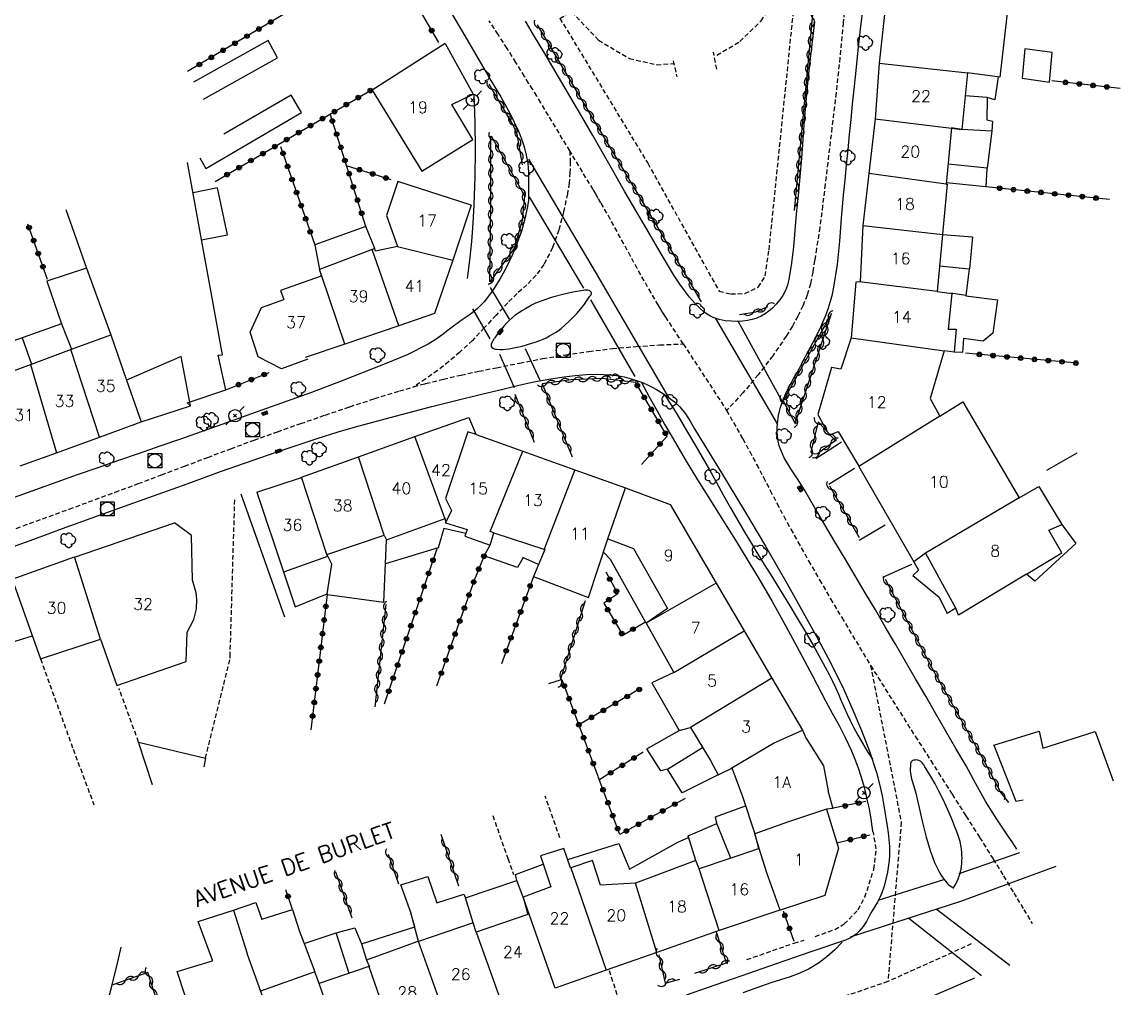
# Model space of a CAD drawing. Header units: millimetres. Extents: x 146998 to 148001, y 143000 to 144001.
# Drawn here: x 147357.4 to 147476.5, y 143407.3 to 143512.1 of the extents above; entities that cross this region are included whole.
import ezdxf
from ezdxf.enums import TextEntityAlignment as Align

# ---------------------------------------------------------------- set-up
doc = ezdxf.new("R2010")
doc.units = ezdxf.units.MM
doc.linetypes.add('DASHED', pattern=[0.75, 0.5, -0.25])
doc.layers.get('0').update_dxf_attribs({"linetype": 'CONTINUOUS'})
for name, color, linetype in [('W0001', 6, 'DASHED'), ('W0006', 2, 'CONTINUOUS'), ('W0008', 7, 'CONTINUOUS'), ('W0014', 7, 'CONTINUOUS'), ('W0017', 7, 'CONTINUOUS'), ('W0020', 2, 'CONTINUOUS'), ('W0101', 7, 'CONTINUOUS'), ('W0104', 1, 'CONTINUOUS'), ('W0112', 1, 'DASHED'), ('W0300', 7, 'CONTINUOUS'), ('W0310', 3, 'CONTINUOUS'), ('W0323', 7, 'CONTINUOUS'), ('W0401', 7, 'CONTINUOUS'), ('W0420', 7, 'CONTINUOUS'), ('W0473', 7, 'CONTINUOUS'), ('W0989', 7, 'CONTINUOUS'), ('W0991', 7, 'CONTINUOUS'), ('W1102', 7, 'CONTINUOUS')]:
    doc.layers.add(name, color=color, linetype=linetype)
doc.styles.get("Standard").update_dxf_attribs({"font": 'romans.shx', "width": 0.85})

# ---------------------------------------------------------------- blocks, each defined once
blk = doc.blocks.new('T300')
for p, q in [((-0.8, 0.51), (-0.86, 0.34)), ((-0.86, 0.34), (-0.86, 0.17)), ((-0.86, 0.17), (-0.74, 0.06)), ((-0.69, 0.63), (-0.8, 0.51)), ((-0.8, -0.06), (-0.74, 0.06)), ((-0.74, 0.06), (-0.69, 0.11)), ((-0.57, 0.69), (-0.69, 0.63)), ((-0.46, 0.69), (-0.57, 0.69)), ((-0.29, 0.63), (-0.46, 0.69)), ((-0.29, 0.63), (-0.17, 0.74)), ((-0.23, 0.57), (-0.29, 0.63)), ((-0.17, 0.74), (-0.06, 0.8)), ((-0.06, 0.8), (0.06, 0.8)), ((0.06, 0.8), (0.23, 0.74)), ((0.23, 0.74), (0.34, 0.63)), ((0.34, 0.63), (0.4, 0.51)), ((0.46, 0.46), (0.34, 0.46)), ((0.4, 0.51), (0.4, 0.46)), ((0.57, 0.4), (0.46, 0.46)), ((0.57, 0.4), (0.69, 0.29)), ((0.69, 0.29), (0.74, 0.17)), ((0.74, 0.06), (0.69, -0.17)), ((0.74, 0.17), (0.74, 0.06)), ((-0.8, -0.17), (-0.8, -0.06)), ((-0.8, -0.23), (-0.8, -0.17)), ((-0.74, -0.34), (-0.8, -0.23)), ((-0.69, -0.4), (-0.74, -0.34)), ((-0.51, -0.46), (-0.69, -0.4)), ((-0.4, -0.46), (-0.51, -0.46)), ((-0.4, -0.46), (-0.34, -0.46)), ((-0.34, -0.46), (-0.34, -0.4)), ((-0.34, -0.51), (-0.34, -0.46)), ((-0.29, -0.63), (-0.34, -0.51)), ((-0.17, -0.74), (-0.29, -0.63)), ((-0.06, -0.8), (-0.17, -0.74)), ((0.06, -0.8), (-0.06, -0.8)), ((0.17, -0.74), (0.06, -0.8)), ((0.23, -0.69), (0.17, -0.74)), ((0.29, -0.46), (0.23, -0.46)), ((0.29, -0.63), (0.23, -0.69)), ((0.46, -0.4), (0.29, -0.46)), ((0.34, -0.51), (0.29, -0.63)), ((0.34, -0.51), (0.34, -0.46)), ((0.57, -0.34), (0.46, -0.4)), ((0.63, -0.29), (0.57, -0.34)), ((0.69, -0.17), (0.63, -0.29))]:
    blk.add_line(p, q)
blk = doc.blocks.new('T473')
for p, q in [((-0.166667, 0.166667), (0.166667, -0.166667)), ((-0.166667, -0.166667), (0.166667, 0.166667)), ((0.500001, 0.500001), (1.000002, 1.000002)), ((-1.000002, -1.000002), (-0.500001, -0.500001))]:
    blk.add_line(p, q)
blk.add_ellipse((0, 0), major_axis=(0.471405, 0.471405), ratio=1, start_param=5.4977871438, end_param=11.780972451)
blk = doc.blocks.new('T401')
for p, q in [((-0.3, 0.3), (0, 0.3)), ((-0.3, -0.25), (-0.3, 0.3)), ((-0.3, 0.15), (0, 0.15)), ((-0.3, 0), (0, 0)), ((0, 0.3), (0, -0.25)), ((-0.3, -0.15), (0, -0.15)), ((-0.3, -0.25), (-0.3, -0.3)), ((-0.3, -0.3), (0, -0.3)), ((0, -0.3), (0, -0.25))]:
    blk.add_line(p, q)
blk = doc.blocks.new('T420')
for p, q in [((0.75, 0.75), (-0.75, 0.75)), ((-0.75, 0.75), (-0.75, -0.75)), ((0.75, 0.75), (0.75, -0.75)), ((0.75, -0.75), (-0.75, -0.75))]:
    blk.add_line(p, q)
blk.add_ellipse((0, 0), major_axis=(-0.53, 0.53), ratio=1, start_param=3.926991, end_param=10.210176)
blk = doc.blocks.new('t323o')
at = {"color": 0, "linetype": 'Continuous'}
for radius in [0.25, 0.15]:
    blk.add_circle((0, 0), radius, dxfattribs=at)
blk = doc.blocks.new('t310o')
at = {"color": 0, "linetype": 'Continuous'}
for centre, start, end in [((-0.5, 0.38), 216.8699, 323.1304), ((0.5, -0.37), 36.8699, 143.1303)]:
    blk.add_arc(centre, 0.625, start, end, dxfattribs=at)

msp = doc.modelspace()

# ---------------------------------------------------------------- linework, layer by layer
at = {"layer": 'W0001'}
for points in [[(147446.77, 143515.37), (147446.48, 143512.01), (147446.11, 143508.21), (147445.7, 143504.41), (147445.25, 143500.61), (147444.8, 143496.82), (147444.52, 143494.48), (147444.24, 143492.15), (147443.94, 143489.82), (147443.58, 143487.5), (147443.38, 143486.23), (147443.18, 143484.96), (147442.92, 143483.7), (147442.56, 143482.46), (147442.1, 143481.3), (147441.56, 143480.17), (147440.96, 143479.08), (147440.3, 143478.02), (147438.84, 143475.88), (147437.27, 143473.82), (147435.6, 143471.85), (147433.83, 143469.96)], [(147416.83, 143498.11), (147413.69, 143503.32), (147413.25, 143504.04), (147412.81, 143504.76), (147412.37, 143505.47), (147411.93, 143506.19), (147410.99, 143507.71), (147410.03, 143509.22), (147409.06, 143510.73), (147408.09, 143512.23)], [(147416.83, 143498.11), (147416.88, 143496.94), (147416.85, 143495.77), (147416.75, 143494.6), (147416.57, 143493.45), (147416.16, 143491.48), (147415.64, 143489.52), (147414.95, 143487.61), (147414.03, 143485.79), (147413.18, 143484.62), (147412.17, 143483.59), (147411.11, 143482.63), (147410.1, 143481.64), (147408.83, 143480.28), (147407.56, 143478.9), (147406.27, 143477.55), (147404.9, 143476.26), (147403.71, 143475.25), (147402.48, 143474.29), (147401.21, 143473.37), (147399.9, 143472.51)], [(147429.13, 143477.17), (147427.23, 143480.08), (147427.02, 143480.41), (147426.82, 143480.73), (147426.62, 143481.06), (147426.42, 143481.39), (147425.64, 143482.7), (147424.89, 143484.02), (147424.15, 143485.35), (147423.42, 143486.69), (147422.69, 143488.03), (147421.96, 143489.36), (147421.22, 143490.69), (147420.47, 143492.01), (147420.19, 143492.49), (147419.91, 143492.96), (147419.64, 143493.44), (147419.36, 143493.91), (147416.83, 143498.11)], [(147399.9, 143472.51), (147401.08, 143472.84), (147401.11, 143472.84), (147401.14, 143472.85), (147401.17, 143472.86), (147401.2, 143472.87), (147403.12, 143473.36), (147405.04, 143473.79), (147406.97, 143474.2), (147408.9, 143474.59), (147411.39, 143475.09), (147413.88, 143475.57), (147416.38, 143476), (147418.9, 143476.36), (147421.45, 143476.66), (147424.01, 143476.89), (147426.57, 143477.06), (147429.13, 143477.17)], [(147429.13, 143477.17), (147433.83, 143469.96)], [(147352.58, 143455.61), (147357.56, 143457.43), (147362.55, 143459.25), (147367.53, 143461.08), (147370.04, 143462.01), (147372.55, 143462.96), (147375.06, 143463.91), (147377.57, 143464.86), (147380.08, 143465.8), (147382.6, 143466.73), (147385.12, 143467.64), (147387.65, 143468.53), (147390.32, 143469.45), (147392.99, 143470.35), (147395.67, 143471.23), (147398.36, 143472.06), (147399.9, 143472.51)], [(147433.83, 143469.96), (147435.58, 143466.89), (147436.34, 143465.5), (147437.08, 143464.1), (147437.82, 143462.69), (147438.55, 143461.28), (147439.29, 143459.88), (147440.03, 143458.47), (147440.79, 143457.08), (147441.56, 143455.69), (147442.73, 143453.63), (147443.92, 143451.57), (147445.11, 143449.52), (147446.32, 143447.47), (147449.44, 143442.28)], [(147449.44, 143442.28), (147453.44, 143435.92), (147454.28, 143434.6), (147455.13, 143433.28), (147455.97, 143431.97), (147456.8, 143430.64), (147458.29, 143428.31), (147459.78, 143425.97), (147461.26, 143423.63), (147462.73, 143421.28), (147463.85, 143419.45), (147464.96, 143417.63), (147466.06, 143415.79), (147466.95, 143414.29)], [(147449.44, 143442.28), (147452.77, 143425.26), (147451.32, 143408)], [(147460.36, 143412.07), (147460.36, 143412.07), (147451.32, 143408), (147451.32, 143408), (147451.32, 143408), (147451.32, 143408), (147451.32, 143408)], [(147451.32, 143408), (147448.49, 143407.02), (147446.65, 143406.4), (147444.81, 143405.79), (147442.97, 143405.19), (147441.12, 143404.6), (147439.27, 143404.01), (147437.43, 143403.41), (147435.59, 143402.81), (147433.75, 143402.19), (147429.95, 143400.9), (147426.15, 143399.61), (147422.36, 143398.29), (147418.58, 143396.92), (147417.7, 143396.59), (147416.81, 143396.26), (147415.93, 143395.92), (147415.05, 143395.59), (147414.16, 143395.25), (147413.28, 143394.91), (147412.4, 143394.58), (147411.51, 143394.24), (147408.07, 143392.78)]]:
    msp.add_lwpolyline(points, dxfattribs=at)
at = {"layer": 'W0006'}
for points in [[(147446.38, 143412.28), (147445.58, 143411.45), (147444.71, 143410.69), (147443.78, 143410), (147442.8, 143409.39), (147441.79, 143408.9), (147440.74, 143408.52), (147439.67, 143408.19), (147438.62, 143407.85), (147437.12, 143407.31), (147435.61, 143406.78)], [(147453.53, 143405.3), (147460.74, 143408.39)]]:
    msp.add_lwpolyline(points, dxfattribs=at)
at = {"layer": 'W0008'}
for points in [[(147443.36, 143512.1), (147443.17, 143510.57), (147442.99, 143509.04), (147442.82, 143507.5), (147442.62, 143505.47), (147442.43, 143503.44), (147442.26, 143501.4), (147442.1, 143499.37), (147441.94, 143497.33), (147441.77, 143495.3), (147441.59, 143493.26), (147441.39, 143491.23), (147441.23, 143489.46), (147441.08, 143487.69), (147440.88, 143485.92), (147440.58, 143484.16), (147440.51, 143483.85), (147440.44, 143483.54), (147440.34, 143483.24), (147440.21, 143482.95), (147439.92, 143482.43), (147439.59, 143481.94), (147439.21, 143481.48), (147438.8, 143481.06), (147438.42, 143480.73), (147438.01, 143480.44), (147437.58, 143480.18), (147437.12, 143479.97), (147436.61, 143479.8), (147436.09, 143479.69), (147435.56, 143479.62), (147435.03, 143479.6), (147434.36, 143479.62), (147433.69, 143479.68), (147433.02, 143479.81), (147432.37, 143480.02), (147432, 143480.21), (147431.64, 143480.43), (147431.32, 143480.69), (147431.01, 143480.96), (147430.38, 143481.58), (147429.81, 143482.25), (147429.28, 143482.95), (147428.77, 143483.66), (147428.12, 143484.61), (147427.52, 143485.59), (147426.94, 143486.58), (147426.36, 143487.57), (147425.17, 143489.6), (147423.98, 143491.63), (147422.81, 143493.67), (147421.64, 143495.71), (147420.47, 143497.75), (147419.31, 143499.79), (147418.13, 143501.83), (147416.95, 143503.86), (147415.98, 143505.53), (147414.99, 143507.19), (147414.01, 143508.85), (147413.02, 143510.51), (147412.04, 143512.17)], [(147408.33, 143477.21), (147408.3, 143477.11), (147408.29, 143477), (147408.32, 143476.89), (147408.38, 143476.79), (147408.49, 143476.69), (147408.62, 143476.63), (147408.76, 143476.6), (147408.89, 143476.58), (147409.23, 143476.55), (147409.56, 143476.56), (147409.9, 143476.6), (147410.23, 143476.65), (147410.95, 143476.78), (147411.66, 143476.94), (147412.36, 143477.14), (147413.06, 143477.36), (147413.46, 143477.5), (147413.86, 143477.66), (147414.25, 143477.84), (147414.63, 143478.03), (147414.95, 143478.21), (147415.27, 143478.4), (147415.58, 143478.6), (147415.88, 143478.83), (147416.75, 143479.62), (147417.58, 143480.46), (147418.34, 143481.36), (147419.02, 143482.33), (147419.05, 143482.37), (147419.08, 143482.41), (147419.11, 143482.45), (147419.13, 143482.49), (147419.16, 143482.54), (147419.17, 143482.59), (147419.18, 143482.65), (147419.18, 143482.7), (147419.14, 143482.79), (147419.09, 143482.86), (147419.01, 143482.91), (147418.94, 143482.95), (147418.77, 143483), (147418.6, 143483), (147418.44, 143482.98), (147418.29, 143482.95), (147417.16, 143482.78), (147416.06, 143482.54), (147414.96, 143482.24), (147413.89, 143481.89), (147413.5, 143481.74), (147413.12, 143481.57), (147412.75, 143481.39), (147412.38, 143481.2), (147412.01, 143480.99), (147411.63, 143480.76), (147411.27, 143480.52), (147410.92, 143480.27), (147410.59, 143479.99), (147410.27, 143479.7), (147409.97, 143479.4), (147409.67, 143479.08), (147409.41, 143478.78), (147409.15, 143478.46), (147408.91, 143478.14), (147408.68, 143477.8)], [(147408.33, 143477.21), (147408.68, 143477.8)], [(147454, 143431.97), (147453.92, 143431.91), (147453.85, 143431.83), (147453.8, 143431.74), (147453.77, 143431.64), (147453.73, 143430.8), (147453.89, 143429.97), (147454.15, 143429.18), (147454.36, 143428.42), (147454.7, 143426.83), (147455.06, 143425.24), (147455.47, 143423.66), (147455.95, 143422.11), (147456.16, 143421.51), (147456.39, 143420.91), (147456.65, 143420.33), (147456.95, 143419.77), (147457.13, 143419.48), (147457.32, 143419.2), (147457.53, 143418.93), (147457.76, 143418.68), (147457.91, 143418.53), (147458.08, 143418.39), (147458.26, 143418.26), (147458.45, 143418.14)], [(147458.44, 143418.17), (147458.71, 143418.64), (147458.94, 143419.14), (147459.12, 143419.66), (147459.25, 143420.2), (147459.3, 143420.5), (147459.33, 143420.8), (147459.35, 143421.11), (147459.36, 143421.41), (147459.35, 143421.72), (147459.33, 143422.02), (147459.3, 143422.32), (147459.26, 143422.62), (147459.14, 143423.18), (147458.98, 143423.72), (147458.78, 143424.25), (147458.58, 143424.78), (147458.29, 143425.53), (147457.98, 143426.28), (147457.65, 143427.02), (147457.3, 143427.75), (147456.87, 143428.59), (147456.43, 143429.43), (147455.96, 143430.25), (147455.46, 143431.06), (147455.33, 143431.28), (147455.2, 143431.5), (147455.04, 143431.71), (147454.85, 143431.89), (147454.76, 143431.95), (147454.67, 143431.98), (147454.57, 143432.01), (147454.48, 143432.02), (147454.36, 143432.03), (147454.24, 143432.02), (147454.12, 143432), (147454, 143431.97)]]:
    msp.add_lwpolyline(points, dxfattribs=at)
at = {"layer": 'W0014'}
for points in [[(147402.96, 143514.83), (147405.1, 143511.19), (147407.22, 143507.54), (147408.27, 143505.75), (147409.35, 143503.96), (147410.37, 143502.14), (147411.26, 143500.24), (147411.58, 143499.4), (147411.87, 143498.53), (147412.1, 143497.66), (147412.27, 143496.76), (147412.33, 143496.28), (147412.36, 143495.8), (147412.36, 143495.32), (147412.36, 143494.84), (147412.37, 143494.15), (147412.37, 143493.45), (147412.34, 143492.76), (147412.26, 143492.07), (147411.97, 143490.73), (147411.59, 143489.41), (147411.13, 143488.13), (147410.6, 143486.87), (147409.97, 143485.51), (147409.26, 143484.19), (147408.46, 143482.91), (147407.53, 143481.72), (147406.81, 143481), (147406.01, 143480.37), (147405.17, 143479.78), (147404.36, 143479.2), (147403.65, 143478.66), (147402.95, 143478.13), (147402.22, 143477.61), (147401.46, 143477.15), (147399.18, 143475.99), (147396.81, 143474.99), (147394.42, 143474.06), (147392.04, 143473.14), (147388.82, 143471.91), (147385.58, 143470.73), (147382.33, 143469.57), (147379.09, 143468.42), (147376.85, 143467.63), (147374.62, 143466.84), (147372.38, 143466.07), (147370.14, 143465.29), (147367.91, 143464.52), (147365.67, 143463.74), (147363.43, 143462.96), (147361.2, 143462.16), (147355.28, 143460.03)], [(147459.8, 143431.41), (147458.7, 143433.29), (147457.6, 143435.17), (147456.51, 143437.05), (147455.42, 143438.94), (147454.33, 143440.82), (147453.24, 143442.7), (147452.14, 143444.59), (147451.04, 143446.47), (147449.96, 143448.32), (147448.87, 143450.16), (147447.77, 143452.01), (147446.68, 143453.86), (147445.58, 143455.7), (147444.49, 143457.55), (147443.41, 143459.4), (147442.32, 143461.25), (147441.59, 143462.43), (147440.81, 143463.6), (147440.09, 143464.81), (147439.54, 143466.12), (147439.41, 143466.63), (147439.34, 143467.15), (147439.32, 143467.67), (147439.33, 143468.19), (147439.35, 143468.5), (147439.38, 143468.81), (147439.41, 143469.11), (147439.47, 143469.41), (147439.53, 143469.71), (147439.6, 143470.01), (147439.68, 143470.31), (147439.77, 143470.6), (147439.99, 143471.2), (147440.24, 143471.78), (147440.52, 143472.34), (147440.82, 143472.9), (147441.13, 143473.45), (147441.44, 143474), (147441.74, 143474.55), (147442.03, 143475.11), (147442.7, 143476.41), (147443.39, 143477.7), (147444.05, 143479.01), (147444.63, 143480.36), (147444.89, 143481.09), (147445.11, 143481.82), (147445.3, 143482.57), (147445.46, 143483.32), (147445.85, 143485.8), (147446.1, 143488.3), (147446.3, 143490.81), (147446.52, 143493.3), (147446.69, 143494.94), (147446.85, 143496.59), (147447.01, 143498.23), (147447.17, 143499.87), (147447.33, 143501.52), (147447.5, 143503.16), (147447.66, 143504.8), (147447.83, 143506.45), (147448.11, 143509.03), (147448.4, 143511.62), (147448.71, 143514.21)], [(147406.43, 143504.21), (147406.53, 143501.22), (147406.57, 143498.23), (147406.54, 143495.25), (147406.43, 143492.26), (147406.32, 143490.26), (147406.16, 143488.26), (147405.96, 143486.27), (147405.71, 143484.28)], [(147355.6, 143454.86), (147358.71, 143456), (147361.83, 143457.13), (147364.94, 143458.25), (147368.05, 143459.38), (147371.69, 143460.69), (147375.33, 143462), (147378.97, 143463.31), (147382.62, 143464.58), (147384.88, 143465.37), (147387.15, 143466.15), (147389.42, 143466.91), (147391.7, 143467.63), (147393.59, 143468.17), (147395.48, 143468.69), (147397.37, 143469.18), (147399.27, 143469.68), (147401.88, 143470.36), (147404.48, 143471.04), (147407.1, 143471.69), (147409.72, 143472.31), (147411.32, 143472.68), (147412.92, 143473.04), (147414.54, 143473.36), (147416.17, 143473.6), (147417.4, 143473.74), (147418.63, 143473.84), (147419.88, 143473.88), (147421.12, 143473.83), (147421.92, 143473.73), (147422.71, 143473.58), (147423.5, 143473.38), (147424.27, 143473.14), (147424.77, 143472.95), (147425.27, 143472.73), (147425.75, 143472.49), (147426.22, 143472.22), (147426.89, 143471.81), (147427.54, 143471.37), (147428.17, 143470.89), (147428.75, 143470.34), (147429.36, 143469.59), (147429.88, 143468.78), (147430.35, 143467.94), (147430.84, 143467.12), (147433.28, 143463.18), (147435.68, 143459.23), (147438.05, 143455.24), (147440.36, 143451.23), (147441.97, 143448.37), (147443.56, 143445.51), (147445.1, 143442.61), (147446.53, 143439.66), (147447.52, 143437.45), (147448.46, 143435.23), (147449.33, 143432.97), (147450.08, 143430.67), (147450.42, 143429.41), (147450.69, 143428.13), (147450.93, 143426.84), (147451.14, 143425.55), (147451.25, 143424.84), (147451.35, 143424.12), (147451.43, 143423.4), (147451.48, 143422.68), (147451.49, 143422.16), (147451.48, 143421.64), (147451.45, 143421.12), (147451.39, 143420.61), (147451.27, 143419.85), (147451.1, 143419.1), (147450.9, 143418.36), (147450.65, 143417.63), (147450.43, 143417.12), (147450.18, 143416.62), (147449.9, 143416.13), (147449.62, 143415.65), (147449.3, 143415.08), (147448.99, 143414.51), (147448.63, 143413.95), (147448.2, 143413.45), (147447.87, 143413.15), (147447.51, 143412.89), (147447.12, 143412.66), (147446.71, 143412.49)], [(147424.61, 143472.97), (147425.44, 143471.43), (147426.29, 143469.9), (147427.15, 143468.38), (147428.03, 143466.86), (147429.35, 143464.64), (147430.69, 143462.44), (147432.05, 143460.25), (147433.42, 143458.06), (147434.78, 143455.87), (147436.13, 143453.67), (147437.47, 143451.46), (147438.77, 143449.23), (147440.26, 143446.56), (147441.71, 143443.87), (147443.14, 143441.17), (147444.57, 143438.46), (147445.29, 143437.11), (147446.03, 143435.76), (147446.74, 143434.4), (147447.39, 143433.01), (147447.75, 143432.11), (147448.08, 143431.19), (147448.38, 143430.26), (147448.66, 143429.33), (147448.89, 143428.47), (147449.09, 143427.59), (147449.28, 143426.72), (147449.44, 143425.83), (147449.5, 143425.44), (147449.56, 143425.05), (147449.6, 143424.65), (147449.64, 143424.25)], [(147427.06, 143471.73), (147427.71, 143470.71), (147428.35, 143469.68), (147428.98, 143468.64), (147429.61, 143467.6), (147430.4, 143466.24), (147431.18, 143464.87), (147431.96, 143463.5), (147432.73, 143462.12), (147433.5, 143460.74), (147434.27, 143459.37), (147435.05, 143458), (147435.85, 143456.64), (147436.53, 143455.5), (147437.22, 143454.37), (147437.91, 143453.24), (147438.61, 143452.12), (147439.31, 143451), (147440.01, 143449.87), (147440.7, 143448.74), (147441.37, 143447.6), (147442.3, 143446.04), (147443.21, 143444.47), (147444.1, 143442.89), (147444.96, 143441.29), (147445.31, 143440.59), (147445.64, 143439.88), (147445.96, 143439.16), (147446.27, 143438.44), (147446.59, 143437.73), (147446.91, 143437.01), (147447.24, 143436.3), (147447.6, 143435.6), (147448.07, 143434.72), (147448.57, 143433.84), (147449.09, 143432.97), (147449.64, 143432.12)], [(147465.31, 143422.36), (147464.78, 143423.16), (147464.37, 143423.75), (147463.13, 143425.6), (147461.95, 143427.5), (147460.84, 143429.44), (147459.8, 143431.41)], [(147446.71, 143412.49), (147442.96, 143411.21), (147439.22, 143409.92), (147435.48, 143408.62), (147431.74, 143407.32), (147429.43, 143406.51)]]:
    msp.add_lwpolyline(points, dxfattribs=at)
at = {"layer": 'W0017'}
for points in [[(147443.52, 143464.74), (147446.29, 143466.55)], [(147447.7, 143463.66), (147444.9, 143461.9)], [(147381.17, 143460.92), (147385.9, 143447.56)], [(147448.21, 143455.89), (147451.04, 143457.54)], [(147453.87, 143453.24), (147450.75, 143451.82)]]:
    msp.add_lwpolyline(points, dxfattribs=at)
at = {"layer": 'W0020'}
for points in [[(147427.56, 143471.34), (147419.72, 143484.82), (147412.38, 143497.2)], [(147412.44, 143493.14), (147418.33, 143483.21)], [(147408.19, 143483.28), (147410.24, 143479.85)], [(147419.07, 143481.96), (147423.87, 143473.63)], [(147408.18, 143477.72), (147406.3, 143480.98)], [(147439.35, 143468.48), (147432.65, 143479.92)], [(147435.08, 143479.6), (147439.88, 143470.83)], [(147409.2, 143476.06), (147410.79, 143472.44)], [(147413.61, 143473.2), (147412.04, 143476.62)], [(147459.06, 143419.73), (147465.62, 143422.01)], [(147447.28, 143412.85), (147459.23, 143416.7), (147469.56, 143420.52)], [(147450.27, 143416.82), (147457.39, 143419.05)], [(147464.56, 143409.73), (147456.55, 143415.84)], [(147453.58, 143414.88), (147461.48, 143408.65)]]:
    msp.add_lwpolyline(points, dxfattribs=at)
at = {"layer": 'W0101'}
for points in [[(147451.66, 143519.56), (147450.38, 143507.63)], [(147464.82, 143518.14), (147463.46, 143506.11), (147459.97, 143506.58)], [(147403.33, 143509.77), (147395.41, 143504.7), (147400.78, 143495.9), (147406.32, 143499.34), (147404.04, 143503.13), (147406.37, 143504.26)], [(147403.33, 143509.77), (147406.37, 143504.26)], [(147450.38, 143507.63), (147449.95, 143501.58)], [(147459.97, 143506.58), (147459.32, 143500.44), (147458.23, 143500.61)], [(147449.95, 143501.58), (147449.25, 143495.65)], [(147458.23, 143500.61), (147457.63, 143494.48)], [(147449.25, 143495.65), (147448.6, 143490.01)], [(147406.15, 143492.22), (147398.18, 143494.8), (147396.95, 143491.1), (147398.15, 143487.74)], [(147457.63, 143494.48), (147457.74, 143494.49), (147457.23, 143489.07)], [(147406.15, 143492.22), (147404.13, 143486.27)], [(147448.6, 143490.01), (147448.3, 143483.9)], [(147457.23, 143489.07), (147457.23, 143489.05), (147456.66, 143482.85)], [(147398.15, 143487.74), (147395.78, 143487.22)], [(147395.69, 143487.51), (147389.69, 143485.25), (147389.88, 143484.5)], [(147404.13, 143486.27), (147402.16, 143480.45), (147398.31, 143479.14)], [(147389.88, 143484.5), (147385.47, 143482.95), (147385.82, 143481.98)], [(147448.3, 143483.9), (147447.83, 143483.87), (147447.34, 143477.82)], [(147388.42, 143475.53), (147385.57, 143474.48), (147383.05, 143475.75), (147382.17, 143478.45), (147383.4, 143481.12), (147385.82, 143481.98)], [(147456.66, 143482.85), (147458.26, 143482.65), (147457.85, 143478.78), (147458.71, 143478.77), (147458.52, 143476.26), (147457.41, 143476.43)], [(147362.8, 143476.58), (147367.06, 143478.15), (147368.78, 143473.23)], [(147398.31, 143479.14), (147392.42, 143477.14)], [(147392.42, 143477.14), (147388.13, 143475.68)], [(147447.34, 143477.82), (147446.22, 143474.42), (147445.2, 143474.62), (147443.71, 143469.51), (147444.96, 143467.25), (147445.94, 143467.68), (147448.18, 143463.9)], [(147358.45, 143474.98), (147362.8, 143476.58)], [(147457.41, 143476.43), (147455.89, 143471.23), (147456.96, 143469.34)], [(147354.11, 143473.38), (147358.45, 143474.98)], [(147368.78, 143473.23), (147370.37, 143468.71)], [(147456.96, 143469.34), (147459.43, 143470.88), (147465.57, 143460.46)], [(147365.84, 143467.06), (147370.37, 143468.71)], [(147400.02, 143467.11), (147405.9, 143469.17), (147406.65, 143467.36)], [(147361.16, 143465.36), (147365.84, 143467.06)], [(147393.93, 143464.93), (147400.02, 143467.11)], [(147406.65, 143467.36), (147406.66, 143467.34), (147411.73, 143465.55)], [(147357.23, 143463.93), (147361.16, 143465.36)], [(147411.73, 143465.55), (147417.38, 143463.52)], [(147387.74, 143462.71), (147393.93, 143464.93)], [(147448.18, 143463.9), (147448.18, 143463.88), (147454.12, 143453.54)], [(147382.89, 143461.07), (147387.74, 143462.69), (147387.74, 143462.71)], [(147417.38, 143463.52), (147417.38, 143463.5), (147422.87, 143461.56)], [(147422.87, 143461.56), (147427.72, 143459.73)], [(147465.57, 143460.46), (147467.68, 143461.7), (147470.17, 143457.56)], [(147382.89, 143461.07), (147385.84, 143452.35)], [(147427.72, 143459.73), (147432.71, 143451.22)], [(147396.96, 143455.9), (147403.32, 143458.22)], [(147363.13, 143454.06), (147363.13, 143454.04), (147373.97, 143457.75)], [(147365.93, 143445.14), (147367.73, 143440.12), (147375.24, 143442.7), (147375.34, 143445.9), (147376.07, 143447.28), (147376.37, 143448.42), (147376.39, 143449.48), (147376.32, 143450.17), (147375.93, 143451.54), (147375.8, 143456.4), (147373.97, 143457.75)], [(147403.37, 143457.77), (147405.69, 143457.03), (147405.45, 143456.3), (147408.2, 143455.32), (147408.6, 143456.69)], [(147466.36, 143452.18), (147470.19, 143454.51), (147468.78, 143456.97), (147470.17, 143457.56)], [(147390.48, 143454.34), (147396.72, 143456.42)], [(147396.72, 143456.42), (147396.96, 143455.9)], [(147408.6, 143456.69), (147414.11, 143454.88)], [(147414.11, 143454.88), (147412.91, 143451.92), (147418.87, 143449.64), (147420.97, 143456.03)], [(147420.97, 143456.03), (147423.73, 143454.98)], [(147385.81, 143452.45), (147390.61, 143454.13), (147390.48, 143454.34)], [(147423.73, 143454.98), (147427.44, 143448.45), (147425.1, 143446.89)], [(147455.39, 143454.46), (147454.12, 143453.54)], [(147455.39, 143454.46), (147458.7, 143448.48)], [(147356.38, 143451.63), (147363.13, 143454.06)], [(147466.36, 143452.18), (147458.97, 143447.75), (147458.7, 143448.48)], [(147356.38, 143451.63), (147359.45, 143443), (147365.93, 143445.14)], [(147432.71, 143451.22), (147435.73, 143446.05)], [(147425.1, 143446.89), (147428.12, 143441.52)], [(147435.73, 143446.05), (147438.75, 143440.9)], [(147428.12, 143441.52), (147425.72, 143440.41), (147428.7, 143435.22), (147429.91, 143435.57)], [(147438.75, 143440.9), (147442.05, 143435.26)], [(147429.91, 143435.57), (147432.08, 143431.97), (147432.92, 143430.41), (147434.4, 143431.16)], [(147442.05, 143435.26), (147442.43, 143434.42), (147444.33, 143431.38), (147444.83, 143428.69), (147444.82, 143428.71), (147445.34, 143426.77), (147444.67, 143426.68)], [(147462.8, 143433.65), (147467.73, 143435.15), (147468.11, 143433.31), (147473.8, 143435.12), (147474.3, 143433.74)], [(147462.8, 143433.65), (147465.2, 143427.55), (147465.97, 143427.72)], [(147434.4, 143431.16), (147434.4, 143431.18), (147435.55, 143428.07), (147436.88, 143424.01)], [(147444.67, 143426.68), (147445.97, 143422.48), (147444.47, 143417.34), (147439.64, 143415.74)], [(147437.38, 143422.42), (147436.88, 143424.01)], [(147416.93, 143420.32), (147416.91, 143420.34), (147416.2, 143422.43), (147413.65, 143421.64), (147414.79, 143418.26), (147411.79, 143417.16)], [(147437.29, 143422.39), (147430.85, 143420.21)], [(147423.96, 143418.68), (147420.15, 143418.45), (147419.3, 143421.13), (147416.93, 143420.32)], [(147430.85, 143420.21), (147430.48, 143421.13), (147423.96, 143418.68)], [(147411.79, 143417.16), (147412.28, 143415.26), (147406.66, 143413.35)], [(147439.64, 143415.74), (147439.61, 143415.73), (147433.02, 143413.55)], [(147406.66, 143413.35), (147406.36, 143414.36), (147400.44, 143412.33)], [(147433.02, 143413.55), (147433.04, 143413.55), (147426.25, 143411.16)], [(147400.44, 143412.33), (147400.26, 143412.31), (147394.8, 143410.31), (147395.1, 143409.59)], [(147426.25, 143411.16), (147420.77, 143409.23)], [(147395.1, 143409.59), (147395.05, 143409.61), (147389.65, 143407.77)], [(147420.77, 143409.23), (147415.26, 143407.29)], [(147389.65, 143407.77), (147389.2, 143409.05), (147383.28, 143406.94), (147383.47, 143406.45)]]:
    msp.add_lwpolyline(points, dxfattribs=at)
at = {"layer": 'W0104'}
for points in [[(147377.11, 143503.73), (147385.15, 143508.22), (147384.11, 143510.09), (147376.04, 143505.58)], [(147463.29, 143506.14), (147462.92, 143503.64), (147462.07, 143503.9), (147462.08, 143503.81), (147462.06, 143501.49), (147462.67, 143501.33), (147462.59, 143500.23), (147462.59, 143500.25), (147462.08, 143496.24), (147462.06, 143496.19), (147461.95, 143494.21), (147457.64, 143494.64)], [(147377.36, 143496.21), (147387.73, 143502.26), (147386.61, 143504.17), (147379.32, 143499.91)], [(147462.07, 143503.9), (147459.71, 143504.09)], [(147458.22, 143500.57), (147459.32, 143500.44)], [(147462.59, 143500.25), (147459.32, 143500.44)], [(147376.7, 143497.35), (147377.36, 143496.21)], [(147379.52, 143472.2), (147378.71, 143475.94), (147379.18, 143476), (147375.39, 143496.85)], [(147462.08, 143496.24), (147457.84, 143496.66)], [(147376.91, 143488.46), (147379.73, 143489.01), (147378.63, 143494.1), (147375.98, 143493.57)], [(147362.19, 143491.75), (147364.44, 143485.4), (147360.12, 143483.98), (147361.73, 143479.33), (147350.61, 143475.42), (147349.39, 143478.39), (147343.41, 143476.13), (147345.64, 143470.25)], [(147395.69, 143487.51), (147394.72, 143489.91), (147389.17, 143487.91), (147389.69, 143485.25)], [(147457.23, 143489.03), (147460.48, 143488.78), (147460.16, 143485.3), (147460.14, 143485.28), (147459.77, 143482.42), (147459.77, 143482.4), (147463.2, 143481.94), (147462.71, 143478.35), (147461.65, 143477.47), (147459.52, 143477.77), (147459.4, 143476.22), (147458.52, 143476.26)], [(147395.78, 143487.22), (147395.69, 143487.51)], [(147364.44, 143485.4), (147367.06, 143478.15)], [(147460.14, 143485.28), (147456.92, 143485.61)], [(147459.77, 143482.42), (147458.14, 143482.66)], [(147361.73, 143479.33), (147362.8, 143476.58)], [(147357.45, 143477.83), (147358.45, 143474.98)], [(147375.7, 143470.45), (147374.69, 143475.82), (147368.78, 143473.23)], [(147370.37, 143468.71), (147375.7, 143470.45), (147375.34, 143470.79), (147379.52, 143472.2)], [(147403.32, 143458.22), (147403.32, 143458.15), (147403.37, 143457.77)], [(147405.55, 143456.6), (147403.17, 143457.14), (147402.57, 143455.03), (147396.85, 143453.3)], [(147470.17, 143457.56), (147471.7, 143455.5), (147467.24, 143451.43), (147466.36, 143452.18)], [(147385.84, 143452.35), (147385.84, 143452.33), (147387.04, 143448.64), (147390.54, 143450.06), (147390.54, 143449.99), (147396.67, 143449.16), (147396.96, 143455.88), (147396.96, 143455.9)], [(147413.44, 143453.24), (147411.73, 143454), (147411.73, 143453.91), (147411.17, 143452.93), (147407.54, 143454.16), (147408.2, 143455.32)], [(147425.1, 143446.89), (147421.26, 143453.79), (147420.49, 143454.58)], [(147390.54, 143450.06), (147391.04, 143453.26), (147390.61, 143454.13)], [(147454.12, 143453.54), (147454.63, 143452.64), (147454.04, 143452.06), (147456.89, 143449.71), (147457.73, 143447.94)], [(147356.53, 143451.22), (147353.36, 143450.22), (147355.4, 143444.51), (147358.57, 143445.49)], [(147458.7, 143448.48), (147458.7, 143448.5), (147457.73, 143447.94)], [(147432.92, 143430.41), (147429.03, 143428.47), (147427.41, 143431.04), (147426.71, 143430.86), (147425.17, 143433.24), (147428.7, 143435.22)], [(147371.57, 143429.34), (147370.08, 143433.98)], [(147370.08, 143433.98), (147377.33, 143432.23), (147377.14, 143431.27)], [(147427.41, 143431.04), (147431.22, 143433.4)], [(147416.6, 143421.23), (147422.16, 143422.98), (147423.31, 143420.19), (147428.56, 143423.1), (147429.7, 143423.61), (147429.68, 143423.81), (147432.76, 143425.15), (147432.76, 143425.17), (147432.62, 143425.86), (147435.88, 143427.06)], [(147434.29, 143421.38), (147432.76, 143425.15)], [(147430.48, 143421.13), (147429.68, 143423.81)], [(147436.88, 143424.01), (147437.29, 143422.39)], [(147376.01, 143403.8), (147374.24, 143409.07), (147378.09, 143410.23), (147378.08, 143410.32), (147376.53, 143414.5), (147380.38, 143415.73), (147382.77, 143416.56), (147383.43, 143414.74), (147383.43, 143414.76), (147386.77, 143415.82), (147387.47, 143413.53), (147388.02, 143412.13), (147391.49, 143413.27), (147393.52, 143413.84), (147394.24, 143412.07), (147400.03, 143413.92), (147399.58, 143415.44), (147399.58, 143415.48), (147398.52, 143418.47), (147401.45, 143419.38), (147402.4, 143416.54), (147402.41, 143416.52), (147405.33, 143417.46), (147405.51, 143417.09), (147411.09, 143418.95), (147410.96, 143419.62), (147413.95, 143420.74)], [(147411.79, 143417.16), (147411.09, 143418.95)], [(147406.36, 143414.36), (147405.51, 143417.09)], [(147380.38, 143415.73), (147381.85, 143411.02), (147381.86, 143410.98), (147383.28, 143406.94)], [(147400.44, 143412.33), (147399.58, 143415.48)], [(147392.9, 143408.88), (147391.49, 143413.27)], [(147388.02, 143412.13), (147389.2, 143409.05)], [(147394.24, 143412.07), (147394.8, 143410.31)]]:
    msp.add_lwpolyline(points, dxfattribs=at)
msp.add_lwpolyline([(147466.18, 143509.18), (147465.88, 143505.99), (147468.83, 143505.55), (147469.14, 143508.78)], close=True, dxfattribs=at)
at = {"layer": 'W0112'}
for points in [[(147415.76, 143512.48), (147425.28, 143496.76), (147433.02, 143482.89), (147434.28, 143482.59), (147435.82, 143482.63), (147437.26, 143483.32), (147438.03, 143484.54), (147438.44, 143487.37), (147441.36, 143515.95)], [(147432.78, 143508.5), (147435.28, 143509.98), (147437.58, 143512.2), (147438.99, 143514.41), (147439.64, 143516.03), (147441.36, 143515.95)], [(147415.76, 143512.48), (147417.03, 143513.2), (147419.94, 143510.12), (147423.3, 143508.12), (147426.24, 143507.46), (147428.05, 143507.57)], [(147432.77, 143506.97), (147432.4, 143508.81)], [(147428.03, 143507.88), (147428.45, 143506.13)], [(147377.33, 143432.23), (147380.02, 143443.07), (147380, 143443.27), (147380.51, 143460.49)], [(147359.45, 143443), (147362.98, 143433.2), (147365.24, 143427.15)], [(147370.08, 143433.98), (147367.96, 143439.77)], [(147415.76, 143423.57), (147414.17, 143428.09)], [(147408.48, 143426), (147410.11, 143421.33), (147410.73, 143419.6)], [(147443.45, 143412.88), (147445.55, 143413.65), (147446.59, 143414.24), (147448.09, 143415.79), (147448.83, 143417.15), (147449.8, 143420.18), (147450.06, 143422.38), (147449.75, 143424.2)], [(147436.02, 143410.38), (147441.16, 143412.17)], [(147441.16, 143412.17), (147442.26, 143412.47)], [(147422.21, 143405.84), (147421.07, 143409.34)]]:
    msp.add_lwpolyline(points, dxfattribs=at)
at = {"layer": 'W0300'}
for points in [[(147468.57, 143463.47), (147471.86, 143465.36)], [(147360.76, 143385.54), (147362.14, 143389.91), (147363.48, 143394.29), (147364.76, 143398.68), (147365.99, 143403.09), (147366.63, 143405.43), (147367.26, 143407.79), (147367.84, 143410.15), (147368.17, 143411.74)]]:
    msp.add_lwpolyline(points, dxfattribs=at)
at = {"layer": 'W0310'}
for points in [[(147441.21, 143491.64), (147443.45, 143515.64)], [(147413.3, 143511.79), (147419.65, 143501.05), (147426.11, 143490.19), (147431.06, 143481.73)], [(147411.7, 143496.58), (147411.13, 143499.92), (147410.63, 143501.05), (147408.1, 143505.33)], [(147408.3, 143499.74), (147411.92, 143493.24), (147411.68, 143490.58), (147410.83, 143487.58), (147408.16, 143483.92), (147408.26, 143492.46), (147408.28, 143499.71)], [(147435.24, 143480.35), (147436.99, 143480.63), (147438.32, 143481.21)], [(147423.98, 143472.97), (147420.33, 143473.42), (147416.97, 143473.28), (147413.83, 143472.82), (147417.07, 143464.93)], [(147413.01, 143466.46), (147410.91, 143471.69)], [(147444.98, 143461.77), (147448.22, 143456.16)], [(147451.02, 143451.64), (147456.09, 143442.01), (147461.72, 143431.97), (147463.56, 143428.48), (147464.39, 143427.41)], [(147396.9, 143448.91), (147395.7, 143437.79)], [(147414.56, 143440.34), (147415.81, 143440.71), (147418.52, 143449.32)], [(147404.8, 143418.36), (147402.89, 143423.95)], [(147397.13, 143421.83), (147398.25, 143418.6)], [(147393.23, 143414.87), (147391.47, 143419.86)], [(147430.38, 143408.9), (147433.83, 143410.04), (147432.72, 143413.35)], [(147426.47, 143410.9), (147427.18, 143407.82), (147428.77, 143408.25)], [(147377.18, 143390.02), (147373.87, 143400.33), (147371.08, 143408.97), (147367.27, 143407.63)]]:
    msp.add_lwpolyline(points, dxfattribs=at)
for points in [[(147445.21, 143480.47), (147439.98, 143470.98), (147441.28, 143468.53)], [(147443.75, 143468.73), (147442.95, 143465.46), (147443.12, 143465.23), (147443.7, 143465.29), (147445.62, 143466.7)]]:
    msp.add_lwpolyline(points, close=True, dxfattribs=at)
at = {"layer": 'W0323'}
for points in [[(147402.62, 143509.86), (147397.27, 143519.04)], [(147389.38, 143515.06), (147375.38, 143506.71)], [(147476.49, 143504.89), (147469.09, 143505.7)], [(147378.38, 143494.78), (147395.33, 143504.73)], [(147394.72, 143489.91), (147390.85, 143502.14)], [(147385.48, 143498.6), (147389.17, 143487.91)], [(147392.59, 143496.51), (147397.43, 143495)], [(147475.34, 143492.85), (147461.95, 143494.21)], [(147360.2, 143484.14), (147358.07, 143490.16)], [(147471.9, 143475.07), (147459.75, 143476.17)], [(147379.52, 143472.2), (147384.22, 143474.06)], [(147424.6, 143464.1), (147427.38, 143467.16), (147423.98, 143472.95)], [(147402.46, 143455.06), (147396.72, 143438.07)], [(147407.54, 143454.16), (147406.5, 143451.61), (147402.39, 143440.03)], [(147420.72, 143452.44), (147422.04, 143450.04), (147420.51, 143449.06), (147422.57, 143445.56), (147424.97, 143446.98)], [(147412.91, 143451.92), (147409.41, 143442.47)], [(147390.54, 143449.99), (147388.76, 143435.3)], [(147419.91, 143430.23), (147415.99, 143440.74)], [(147424.62, 143439.84), (147417.89, 143435.89)], [(147424.79, 143432.88), (147419.99, 143429.84)], [(147429.33, 143427.85), (147422.25, 143423.94), (147419.92, 143430.2)], [(147448.94, 143427.51), (147445.22, 143426.76)], [(147445.8, 143423.03), (147449.38, 143423.92)], [(147386.77, 143415.82), (147386.03, 143417.96)], [(147441.14, 143412.34), (147439.99, 143415.63)]]:
    msp.add_lwpolyline(points, dxfattribs=at)
at = {"layer": 'W1102'}
for points in [[(147450.38, 143507.63), (147459.97, 143506.58)], [(147449.95, 143501.58), (147458.22, 143500.57)], [(147457.63, 143494.48), (147449.25, 143495.65)], [(147448.6, 143490.01), (147457.23, 143489.05)], [(147398.15, 143487.74), (147404.14, 143486.27)], [(147398.31, 143479.14), (147395.41, 143487.4)], [(147389.94, 143484.52), (147389.69, 143485.25)], [(147392.42, 143477.14), (147389.94, 143484.52)], [(147456.66, 143482.85), (147448.24, 143483.9)], [(147447.34, 143477.82), (147457.41, 143476.43)], [(147365.84, 143467.06), (147362.73, 143476.55)], [(147358.36, 143474.95), (147361.16, 143465.36)], [(147456.96, 143469.34), (147448.18, 143463.88)], [(147406.66, 143467.34), (147405.76, 143467.64), (147403.34, 143460.39), (147403.99, 143459.09), (147403.37, 143457.77)], [(147403.32, 143458.15), (147400.02, 143467.11)], [(147408.6, 143456.69), (147408.18, 143456.8), (147411.73, 143465.55)], [(147396.72, 143456.42), (147393.93, 143464.93)], [(147390.48, 143454.34), (147387.74, 143462.71)], [(147417.38, 143463.52), (147414.05, 143454.9)], [(147420.97, 143456.03), (147422.87, 143461.56)], [(147465.57, 143460.46), (147455.39, 143454.46)], [(147365.93, 143445.14), (147363.13, 143454.06)], [(147432.71, 143451.22), (147425.1, 143446.89)], [(147428.12, 143441.52), (147435.73, 143446.05)], [(147438.75, 143440.9), (147429.91, 143435.57)], [(147434.4, 143431.18), (147438.93, 143433.87), (147442.05, 143435.26)], [(147474.3, 143433.74), (147475.76, 143429.77)], [(147444.67, 143426.68), (147440.43, 143425.27), (147436.88, 143424.01)], [(147439.64, 143415.74), (147438.2, 143419.8), (147437.38, 143422.42)], [(147416.93, 143420.32), (147417.76, 143417.93), (147420.77, 143409.23)], [(147433.02, 143413.55), (147430.85, 143420.21)], [(147426.25, 143411.16), (147423.96, 143418.68)], [(147415.26, 143407.29), (147411.79, 143417.16)], [(147406.66, 143413.35), (147409.56, 143405.29)], [(147403.69, 143403.24), (147400.44, 143412.33)], [(147395.05, 143409.61), (147397.93, 143401.32)], [(147392.6, 143399.33), (147389.65, 143407.77)]]:
    msp.add_lwpolyline(points, dxfattribs=at)

# ---------------------------------------------------------------- block references
at = {"layer": 'W0300'}
for p in [(147448.9, 143509.81), (147415.21, 143508.52), (147407.37, 143506.17), (147447.01, 143497.41), (147412.17, 143496.18), (147426.17, 143490.97), (147410.26, 143488.33), (147430.66, 143480.77), (147444.24, 143477.36), (147396.02, 143475.95), (147421.73, 143473.11), (147387.44, 143472.27), (147410.06, 143470.71), (147427.68, 143470.89), (147441.15, 143470.92), (147377.18, 143468.54), (147377.98, 143468.92), (147440.08, 143467.19), (147389.68, 143465.71), (147366.66, 143464.66), (147388.61, 143464.82), (147432.34, 143462.77), (147444.29, 143458.74), (147362.49, 143455.86), (147437.46, 143454.55), (147451.32, 143447.78), (147443.13, 143445.08)]:
    msp.add_blockref('T300', p, dxfattribs=at)
at = {"layer": 'W0310'}
for p, rotation in [((147443.16, 143512.55), 84.66866181739987), ((147413.51, 143511.43), 300.5844344859951), ((147443.02, 143511.06), 84.66866181739987), ((147414.28, 143510.14), 300.5844344859951), ((147442.88, 143509.57), 84.66866181739987), ((147415.04, 143508.85), 300.5844344859951), ((147442.74, 143508.07), 84.66866181739987), ((147415.8, 143507.56), 300.5844344859951), ((147416.57, 143506.27), 300.5844344859951), ((147442.6, 143506.58), 84.66866181739987), ((147408.4, 143504.82), 120.581935401543), ((147417.33, 143504.98), 300.5844344859951), ((147442.46, 143505.08), 84.66866181739987), ((147409.16, 143503.53), 120.581935401543), ((147418.09, 143503.69), 300.5844344859951), ((147442.32, 143503.59), 84.66866181739987), ((147409.93, 143502.24), 120.581935401543), ((147418.86, 143502.4), 300.5844344859951), ((147410.68, 143500.94), 114.0234568762373), ((147419.62, 143501.1), 300.5844344859951), ((147442.18, 143502.1), 84.66866181739987), ((147420.39, 143499.81), 300.7171522774364), ((147442.04, 143500.6), 84.66866181739987), ((147408.57, 143499.26), 299.0980009149512), ((147411.2, 143499.54), 99.62397742984712), ((147441.9, 143499.11), 84.66866181739987), ((147408.27, 143498.21), 89.84196487583237), ((147409.3, 143497.95), 299.0980009149512), ((147411.45, 143498.06), 99.62397742984712), ((147421.15, 143498.52), 300.7171522774364), ((147441.76, 143497.62), 84.66866181739987), ((147408.27, 143496.71), 89.84196487583237), ((147410.03, 143496.63), 299.0980009149512), ((147421.92, 143497.24), 300.7171522774364), ((147408.27, 143495.21), 89.84196487583237), ((147410.76, 143495.32), 299.0980009149512), ((147422.68, 143495.95), 300.7171522774364), ((147441.62, 143496.12), 84.66866181739987), ((147411.49, 143494.01), 299.0980009149512), ((147423.45, 143494.66), 300.7171522774364), ((147441.48, 143494.63), 84.66866181739987), ((147408.26, 143493.71), 89.84196487583237), ((147411.86, 143492.63), 264.8578747614085), ((147424.22, 143493.37), 300.7171522774364), ((147441.35, 143493.14), 84.66866181739987), ((147408.26, 143492.21), 89.3495491746031), ((147424.98, 143492.08), 300.7171522774364), ((147408.24, 143490.71), 89.3495491746031), ((147411.73, 143491.13), 264.8578747614085), ((147425.75, 143490.79), 300.7171522774364), ((147408.22, 143489.21), 89.3495491746031), ((147411.42, 143489.67), 254.1731504006104), ((147426.51, 143489.5), 300.3641690935899), ((147411.01, 143488.23), 254.1731504006104), ((147427.27, 143488.2), 300.3641690935899), ((147408.21, 143487.71), 89.3495491746031), ((147410.34, 143486.91), 233.9400616254157), ((147428.03, 143486.91), 300.3641690935899), ((147408.19, 143486.21), 89.3495491746031), ((147409.46, 143485.7), 233.9400616254157), ((147428.79, 143485.61), 300.3641690935899), ((147408.58, 143484.49), 233.9400616254157), ((147408.17, 143484.71), 89.3495491746031), ((147429.54, 143484.32), 300.3641690935899), ((147430.3, 143483.02), 300.3641690935899), ((147438.11, 143481.12), 23.77836177209014), ((147436.72, 143480.59), 8.996082397684406), ((147444.88, 143479.88), 241.1236372190132), ((147444.16, 143478.57), 241.1236372190132), ((147444.74, 143479.05), 71.7856458308617), ((147443.44, 143477.25), 241.1236372190132), ((147444.27, 143477.62), 71.7856458308617), ((147443.8, 143476.2), 71.7856458308617), ((147442.71, 143475.94), 241.1236372190132), ((147443.34, 143474.77), 71.7856458308617), ((147441.99, 143474.62), 241.1236372190132), ((147415.78, 143473.1), 188.3627301723909), ((147417.27, 143473.29), 182.3852349590486), ((147418.77, 143473.35), 182.3852349590486), ((147420.27, 143473.41), 182.3852349590486), ((147421.76, 143473.24), 173.0296799462054), ((147423.24, 143473.06), 173.0296799462054), ((147441.26, 143473.31), 241.1236372190132), ((147442.87, 143473.35), 71.7856458308617), ((147414.3, 143472.88), 188.3627301723909), ((147414.22, 143471.86), 292.3428611908078), ((147440.54, 143472), 241.1236372190132), ((147442.4, 143471.92), 71.7856458308617), ((147411.33, 143470.64), 111.9109615126743), ((147414.79, 143470.48), 292.3428611908078), ((147440.14, 143470.68), 298.0239126782917), ((147441.93, 143470.5), 71.7856458308617), ((147411.89, 143469.25), 111.9109615126743), ((147415.36, 143469.09), 292.3428611908078), ((147440.84, 143469.36), 298.0239126782917), ((147441.46, 143469.07), 71.7856458308617), ((147412.45, 143467.85), 111.9109615126743), ((147415.93, 143467.7), 292.3428611908078), ((147444.02, 143468.45), 132.6495173276391), ((147443.39, 143467.28), 256.0999291765602), ((147445.03, 143467.34), 132.6495173276391), ((147416.5, 143466.31), 292.3428611908078), ((147443.03, 143465.82), 256.0999291765602), ((147443.91, 143465.44), 36.27963618673476), ((147445.11, 143466.33), 36.27963618673476), ((147445.22, 143461.36), 300.000497810579), ((147445.97, 143460.06), 300.000497810579), ((147446.72, 143458.76), 300.000497810579), ((147447.47, 143457.46), 300.000497810579), ((147451.34, 143451.03), 297.766143348984), ((147452.04, 143449.7), 297.766143348984), ((147396.83, 143448.23), 263.8126117288516), ((147418.12, 143448.05), 72.55056262764718), ((147452.74, 143448.37), 297.766143348984), ((147396.67, 143446.74), 263.8126117288516), ((147417.67, 143446.62), 72.55056262764718), ((147453.44, 143447.05), 297.766143348984), ((147396.51, 143445.25), 263.8126117288516), ((147417.22, 143445.19), 72.55056262764718), ((147454.14, 143445.72), 297.766143348984), ((147454.84, 143444.39), 297.766143348984), ((147396.34, 143443.76), 263.8126117288516), ((147416.77, 143443.75), 72.55056262764718), ((147455.54, 143443.06), 297.766143348984), ((147396.18, 143442.27), 263.8126117288516), ((147416.32, 143442.32), 72.55056262764718), ((147456.24, 143441.74), 299.2755832569911), ((147396.02, 143440.77), 263.8126117288516), ((147415.87, 143440.89), 72.55056262764718), ((147456.98, 143440.43), 299.2755832569911), ((147395.86, 143439.28), 263.8126117288516), ((147457.71, 143439.12), 299.2755832569911), ((147458.44, 143437.81), 299.2755832569911), ((147459.18, 143436.51), 299.2755832569911), ((147459.91, 143435.2), 299.2755832569911), ((147460.64, 143433.89), 299.2755832569911), ((147461.38, 143432.58), 299.2755832569911), ((147462.09, 143431.26), 297.7666572043592), ((147462.79, 143429.94), 297.7666572043592), ((147463.49, 143428.61), 297.7666572043592), ((147403.35, 143422.61), 108.8611161097119), ((147397.27, 143421.43), 289.2172119196101), ((147403.84, 143421.19), 108.8611161097119), ((147397.76, 143420.02), 289.2172119196101), ((147391.73, 143419.11), 109.4950692423566), ((147404.32, 143419.77), 108.8611161097119), ((147392.23, 143417.69), 109.4950692423566), ((147392.73, 143416.28), 109.4950692423566), ((147433.08, 143412.28), 108.5954407828453), ((147426.54, 143410.61), 282.917000578279), ((147433.56, 143410.86), 108.5954407828453), ((147433.23, 143409.84), 18.26034315695382), ((147370.05, 143408.6), 199.3394967280235), ((147371.21, 143408.58), 107.8740457915166), ((147426.87, 143409.15), 282.917000578279), ((147431.81, 143409.37), 18.26034315695382), ((147368.64, 143408.11), 199.3394967280235), ((147371.67, 143407.15), 107.8740457915166), ((147427.32, 143407.86), 14.90672749549252)]:
    msp.add_blockref('t310o', p, dxfattribs=dict(at, rotation=rotation))
at = {"layer": 'W0323'}
for p, rotation in [((147383.11, 143511.32), 210.8182999991274), ((147384.4, 143512.09), 210.8182999991274), ((147401.86, 143511.16), 120.2044203318103), ((147381.83, 143510.55), 210.8182999991274), ((147379.25, 143509.02), 210.8182999991274), ((147380.54, 143509.78), 210.8182999991274), ((147377.96, 143508.25), 210.8182999991274), ((147376.67, 143507.48), 210.8182999991274), ((147470.58, 143505.54), 173.7341938039181), ((147472.08, 143505.37), 173.7341938039181), ((147395.2, 143504.65), 30.41796566445221), ((147473.57, 143505.21), 173.7341938039181), ((147475.06, 143505.05), 173.7341938039181), ((147392.61, 143503.13), 30.41796566445221), ((147393.9, 143503.89), 30.41796566445221), ((147390.02, 143501.61), 30.41796566445221), ((147391.32, 143502.37), 30.41796566445221), ((147388.73, 143500.85), 30.41796566445221), ((147391.09, 143501.35), 107.5858811143777), ((147386.14, 143499.33), 30.41796566445221), ((147387.44, 143500.09), 30.41796566445221), ((147391.55, 143499.92), 107.5858811143777), ((147384.85, 143498.57), 30.41796566445221), ((147392, 143498.49), 107.5858811143777), ((147382.26, 143497.06), 30.41796566445221), ((147383.56, 143497.81), 30.41796566445221), ((147385.74, 143497.84), 289.056833494113), ((147392.45, 143497.06), 107.5858811143777), ((147380.97, 143496.3), 30.41796566445221), ((147386.23, 143496.42), 289.056833494113), ((147394.03, 143496.06), 342.6547365985051), ((147379.67, 143495.54), 30.41796566445221), ((147386.72, 143495), 289.056833494113), ((147392.91, 143495.63), 107.5858811143777), ((147395.46, 143495.61), 342.6547365985051), ((147396.89, 143495.17), 342.6547365985051), ((147387.21, 143493.59), 289.056833494113), ((147393.36, 143494.2), 107.5858811143777), ((147463.44, 143494.05), 174.2024241554098), ((147464.94, 143493.9), 174.2024241554098), ((147466.43, 143493.75), 174.2024241554098), ((147467.92, 143493.6), 174.2024241554098), ((147469.41, 143493.45), 174.2024241554098), ((147387.7, 143492.17), 289.056833494113), ((147393.81, 143492.77), 107.5858811143777), ((147470.9, 143493.3), 174.2024241554098), ((147472.4, 143493.15), 174.2024241554098), ((147473.89, 143492.99), 174.2024241554098), ((147394.27, 143491.34), 107.5858811143777), ((147358.2, 143489.79), 109.4522873474785), ((147388.19, 143490.75), 289.056833494113), ((147388.68, 143489.33), 289.056833494113), ((147358.7, 143488.38), 109.4522873474785), ((147359.2, 143486.97), 109.4522873474785), ((147359.7, 143485.55), 109.4522873474785), ((147461.24, 143476.03), 174.8261211690003), ((147462.73, 143475.9), 174.8261211690003), ((147464.23, 143475.76), 174.8261211690003), ((147465.72, 143475.63), 174.8261211690003), ((147467.22, 143475.49), 174.8261211690003), ((147468.71, 143475.36), 174.8261211690003), ((147470.2, 143475.22), 174.8261211690003), ((147471.7, 143475.09), 174.8261211690003), ((147382.31, 143473.3), 21.56371266785323), ((147383.7, 143473.85), 21.56371266785323), ((147380.91, 143472.75), 21.56371266785323), ((147424.15, 143472.65), 120.4677079058545), ((147424.91, 143471.36), 120.4677079058545), ((147425.67, 143470.06), 120.4677079058545), ((147426.44, 143468.77), 120.4677079058545), ((147427.2, 143467.48), 120.4677079058545), ((147426.62, 143466.32), 47.71791341042253), ((147425.61, 143465.21), 47.71791341042253), ((147407.52, 143454.13), 247.8730277937118), ((147402, 143453.7), 251.3351456519831), ((147401.52, 143452.28), 251.3351456519831), ((147406.96, 143452.74), 247.8730277937118), ((147421.16, 143451.65), 298.7256017505371), ((147401.04, 143450.86), 251.3351456519831), ((147406.41, 143451.34), 250.4712178648301), ((147412.53, 143450.91), 249.7063310297006), ((147400.56, 143449.44), 251.3351456519831), ((147405.9, 143449.93), 250.4712178648301), ((147412.01, 143449.5), 249.7063310297006), ((147421.06, 143449.41), 212.7011002039791), ((147421.88, 143450.34), 298.7256017505371), ((147390.38, 143448.7), 263.0716986425655), ((147405.4, 143448.51), 250.4712178648301), ((147411.49, 143448.09), 249.7063310297006), ((147420.94, 143448.33), 300.5234750499976), ((147390.2, 143447.22), 263.0716986425655), ((147400.08, 143448.01), 251.3351456519831), ((147404.9, 143447.1), 250.4712178648301), ((147421.7, 143447.04), 300.5234750499976), ((147390.02, 143445.73), 263.0716986425655), ((147399.6, 143446.59), 251.3351456519831), ((147404.4, 143445.69), 250.4712178648301), ((147410.97, 143446.69), 249.7063310297006), ((147422.46, 143445.74), 300.5234750499976), ((147423.68, 143446.22), 30.67098374932134), ((147399.12, 143445.17), 251.3351456519831), ((147410.45, 143445.28), 249.7063310297006), ((147389.84, 143444.24), 263.0716986425655), ((147398.64, 143443.75), 251.3351456519831), ((147403.9, 143444.27), 250.4712178648301), ((147409.93, 143443.87), 249.7063310297006), ((147389.66, 143442.75), 263.0716986425655), ((147398.16, 143442.33), 251.3351456519831), ((147403.4, 143442.86), 250.4712178648301), ((147389.48, 143441.26), 263.0716986425655), ((147397.68, 143440.91), 251.3351456519831), ((147402.9, 143441.45), 250.4712178648301), ((147389.3, 143439.77), 263.0716986425655), ((147416.24, 143440.07), 110.4528453993411), ((147397.2, 143439.49), 251.3351456519831), ((147416.76, 143438.67), 110.4528453993411), ((147423.06, 143438.92), 210.3472637457357), ((147424.36, 143439.68), 210.3472637457357), ((147389.12, 143438.28), 263.0716986425655), ((147420.47, 143437.41), 210.3472637457357), ((147421.77, 143438.17), 210.3472637457357), ((147388.94, 143436.79), 263.0716986425655), ((147417.29, 143437.26), 110.4528453993411), ((147419.18, 143436.65), 210.3472637457357), ((147417.81, 143435.85), 110.4528453993411), ((147418.33, 143434.45), 110.4528453993411), ((147418.86, 143433.04), 110.4528453993411), ((147419.38, 143431.64), 110.4528453993411), ((147422.53, 143431.45), 212.2630756116127), ((147423.79, 143432.25), 212.2630756116127), ((147421.26, 143430.64), 212.2630756116127), ((147420.44, 143428.8), 110.4528453994214), ((147420.97, 143427.39), 110.4528453994214), ((147428.22, 143427.24), 208.9197357007531), ((147446.69, 143427.05), 191.4637462777788), ((147448.16, 143427.35), 191.4637462777788), ((147421.49, 143425.99), 110.4528453994214), ((147425.59, 143425.78), 208.9197357007531), ((147426.91, 143426.51), 208.9197357007531), ((147422.01, 143424.58), 110.4528453994214), ((147422.97, 143424.33), 208.9197357007531), ((147424.28, 143425.06), 208.9197357007531), ((147447.26, 143423.39), 14.0852013323552), ((147448.71, 143423.76), 14.0852013323552), ((147386.28, 143417.24), 109.3106809530023), ((147440.15, 143415.17), 109.3543868903659), ((147440.65, 143413.76), 109.3543868903659)]:
    msp.add_blockref('t323o', p, dxfattribs=dict(at, rotation=rotation))
at = {"layer": 'W0401'}
for p, rotation in [((147409.17, 143478.58), 141.5906037783954), ((147383.72, 143469.78), 109.5131667565641), ((147385.27, 143465.41), 289.1166383030662), ((147441.93, 143461.52), 31.41249442783953)]:
    msp.add_blockref('T401', p, dxfattribs=dict(at, rotation=rotation))
at = {"layer": 'W0420'}
for p in [(147416.11, 143476.46), (147382.42, 143467.84), (147371.84, 143464.49), (147366.69, 143459.26)]:
    msp.add_blockref('T420', p, dxfattribs=at)
at = {"layer": 'W0473'}
for p in [(147406.27, 143503.61), (147380.53, 143469.38), (147448.72, 143428.47)]:
    msp.add_blockref('T473', p, dxfattribs=at)

# ---------------------------------------------------------------- texts
at = {"layer": 'W0989'}
msp.add_text('AVENUE DE BURLET', height=1.75, rotation=19.3284, dxfattribs=at).set_placement((147376.42, 143416.07))
at = {"layer": 'W0991'}
for s, p in [('22', (147454.91, 143504.04)), ('19', (147400.37, 143502.84)), ('20', (147453.75, 143498.03)), ('18', (147453.17, 143492.35)), ('17', (147401.36, 143490.53)), ('16', (147452.71, 143486.43)), ('39', (147393.93, 143482.32)), ('41', (147399.99, 143483.44)), ('14', (147452.83, 143480.08)), ('37', (147387.14, 143479.5)), ('35', (147366.51, 143472.61)), ('33', (147362.04, 143470.97)), ('12', (147450.11, 143470.85)), ('31', (147357.66, 143469.45)), ('42', (147402.86, 143463.47)), ('10', (147456.84, 143462.21)), ('40', (147398.57, 143461.5)), ('15', (147406.89, 143461.48)), ('13', (147412.84, 143460.22)), ('38', (147392.21, 143459.64)), ('36', (147386.76, 143457.53)), ('11', (147417.93, 143456.58)), ('9', (147427.55, 143454.22)), ('8', (147462.95, 143454.72)), ('32', (147370.56, 143448.94)), ('30', (147361.18, 143448.53)), ('7', (147430.47, 143446.37)), ('5', (147432.26, 143440.63)), ('3', (147435.94, 143435.65)), ('1A', (147439.81, 143429.63)), ('1', (147441.68, 143421.21)), ('16', (147435.21, 143417.99)), ('18', (147428.45, 143416.14)), ('22', (147415.71, 143414.86)), ('20', (147421.87, 143415.18)), ('24', (147410.66, 143411.2)), ('26', (147405, 143408.79)), ('28', (147399.21, 143406.82))]:
    msp.add_text(s, height=1.25, dxfattribs=at).set_placement(p, align=Align.MIDDLE_CENTER)

doc.saveas('drawing.dxf')
